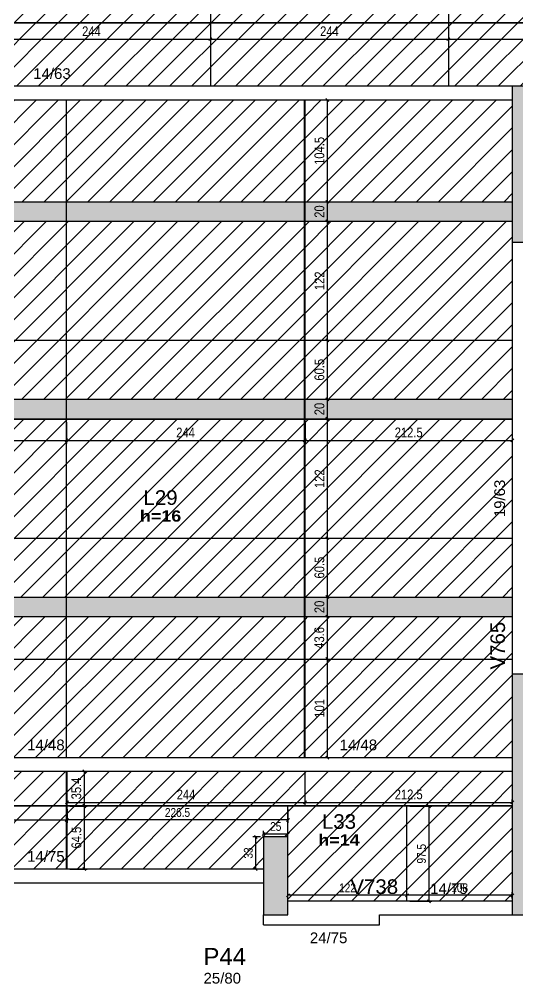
# Model space of a CAD drawing. Extents: x 4150 to 8661, y -614 to 3008.
# Drawn here: x 5710 to 6221, y 421 to 1410 of the extents above; entities that cross this region are included whole.
import ezdxf

# ---------------------------------------------------------------- set-up
doc = ezdxf.new("R2010")
doc.units = 0
doc.header["$PDMODE"] = 34
for name, color, linetype in [('COTA', 241, 'Continuous'), ('MTH-DIM-PILAR', 3, 'Continuous'), ('MTH-DIM-VIGA', 3, 'Continuous'), ('MTH-FACE-VIGA', 7, 'Continuous'), ('MTH-PILAR-SEGUE', 5, 'Continuous'), ('MTH-SOMBRA25', 253, 'Continuous'), ('MTH-TIT1-PILAR', 5, 'Continuous'), ('MTH-TIT1-VIGA', 5, 'Continuous'), ('MTH-TXT-NEGRITO', 5, 'Continuous'), ('Painéis', 200, 'Continuous')]:
    doc.layers.add(name, color=color, linetype=linetype)
doc.layers.add('Hachura', color=251, linetype='Continuous', lineweight=9)
doc.styles.add('COTA TECNICA', font='techl___.ttf', dxfattribs={"height": 10})
doc.styles.add('COTA TECNICA-50', font='techl___.ttf', dxfattribs={"height": 9})
doc.styles.add('TQS_ARIAL', font='arial.ttf')
doc.styles.add('TQS_ARIAL_BLACK', font='ariblk.ttf')
doc.dimstyles.new('COTA PAINEL-50', dxfattribs={"dimtxt": 9, "dimasz": 3, "dimexe": 3, "dimexo": 3, "dimgap": 3, "dimtad": 1, "dimdec": 1, "dimzin": 12, "dimdsep": 46, "dimtxsty": 'COTA TECNICA-50', "dimblk1": 'OBLIQUE', "dimblk2": 'OBLIQUE', "dimsah": 1, "dimcen": 0.9, "dimclrd": 4, "dimclre": 4, "dimclrt": 240, "dimadec": 1, "dimazin": 3, "dimtfac": 1, "dimtdec": 1, "dimtmove": 0, "dimatfit": 3, "dimfxl": 1, "dimtolj": 1, "dimtzin": 12, "dimarcsym": 0})
doc.dimstyles.new('PAINEL', dxfattribs={"dimtxt": 10, "dimasz": 3, "dimexe": 3, "dimexo": 3, "dimgap": 3, "dimtad": 1, "dimdec": 1, "dimzin": 12, "dimdsep": 46, "dimtxsty": 'COTA TECNICA', "dimblk1": 'OBLIQUE', "dimblk2": 'OBLIQUE', "dimsah": 1, "dimcen": 0.9, "dimclrd": 4, "dimclre": 4, "dimclrt": 240, "dimadec": 1, "dimazin": 3, "dimtfac": 1, "dimtdec": 1, "dimtmove": 0, "dimatfit": 3, "dimfxl": 1, "dimtolj": 1, "dimtzin": 12, "dimarcsym": 0})

# ---------------------------------------------------------------- blocks, each defined once
blk = doc.blocks.new('_Oblique')
at = {"color": 0, "linetype": 'ByBlock', "lineweight": -2}
blk.add_line((-0.5, -0.5), (0.5, 0.5), dxfattribs=at)
blk = doc.blocks.new('*D1606')
at = {"layer": 'COTA', "color": 4, "lineweight": -2, "transparency": 16777216}
for p, q in [((5662.07, 1401.55), (5662.07, 1386.93)), ((5662.07, 1389.93), (5906.07, 1389.93))]:
    blk.add_line(p, q, dxfattribs=at)
at = {"layer": 'Defpoints', "color": 0, "transparency": 16777216}
for p in [(5662.07, 1404.55), (5906.07, 1389.93), (5906.07, 1389.93)]:
    blk.add_point(p, dxfattribs=at)
at = {"layer": 'COTA', "color": 4, "lineweight": -2, "transparency": 16777216, "xscale": 3, "yscale": 3, "zscale": 3, "rotation": 180}
blk.add_blockref('_Oblique', (5662.07, 1389.93), dxfattribs=at)
at = {"layer": 'COTA', "color": 4, "lineweight": -2, "transparency": 16777216, "xscale": 3, "yscale": 3, "zscale": 3}
blk.add_blockref('_Oblique', (5906.07, 1389.93), dxfattribs=at)
at = {"layer": 'COTA', "color": 240, "transparency": 16777216, "insert": (5784.07, 1398.01), "char_height": 10, "attachment_point": 5, "style": 'COTA TECNICA'}
blk.add_mtext('\\A1;244', dxfattribs=at)
blk = doc.blocks.new('*D1607')
at = {"layer": 'COTA', "color": 4, "lineweight": -2, "transparency": 16777216}
blk.add_line((5906.07, 1389.93), (6150.07, 1389.93), dxfattribs=at)
at = {"layer": 'Defpoints', "color": 0, "transparency": 16777216}
for p in [(5906.07, 1389.93), (6150.07, 1389.93), (6150.07, 1389.93)]:
    blk.add_point(p, dxfattribs=at)
at = {"layer": 'COTA', "color": 4, "lineweight": -2, "transparency": 16777216, "xscale": 3, "yscale": 3, "zscale": 3, "rotation": 180}
blk.add_blockref('_Oblique', (5906.07, 1389.93), dxfattribs=at)
at = {"layer": 'COTA', "color": 4, "lineweight": -2, "transparency": 16777216, "xscale": 3, "yscale": 3, "zscale": 3}
blk.add_blockref('_Oblique', (6150.07, 1389.93), dxfattribs=at)
at = {"layer": 'COTA', "color": 240, "transparency": 16777216, "insert": (6028.07, 1398.01), "char_height": 10, "attachment_point": 5, "style": 'COTA TECNICA'}
blk.add_mtext('\\A1;244', dxfattribs=at)
blk = doc.blocks.new('*D1608')
at = {"layer": 'COTA', "color": 4, "lineweight": -2, "transparency": 16777216}
for p, q in [((6150.07, 1389.93), (6394.07, 1389.93)), ((6394.07, 1392.05), (6394.07, 1386.93))]:
    blk.add_line(p, q, dxfattribs=at)
at = {"layer": 'Defpoints', "color": 0, "transparency": 16777216}
for p in [(6394.07, 1395.05), (6150.07, 1389.93), (6394.07, 1389.93)]:
    blk.add_point(p, dxfattribs=at)
at = {"layer": 'COTA', "color": 4, "lineweight": -2, "transparency": 16777216, "xscale": 3, "yscale": 3, "zscale": 3, "rotation": 180}
blk.add_blockref('_Oblique', (6150.07, 1389.93), dxfattribs=at)
at = {"layer": 'COTA', "color": 4, "lineweight": -2, "transparency": 16777216, "xscale": 3, "yscale": 3, "zscale": 3}
blk.add_blockref('_Oblique', (6394.07, 1389.93), dxfattribs=at)
at = {"layer": 'COTA', "color": 240, "transparency": 16777216, "insert": (6272.07, 1398.01), "char_height": 10, "attachment_point": 5, "style": 'COTA TECNICA'}
blk.add_mtext('\\A1;244', dxfattribs=at)
blk = doc.blocks.new('*D1626')
at = {"layer": 'COTA', "color": 4, "lineweight": -2, "transparency": 16777216}
for p, q in [((5514.57, 997.05), (5514.57, 975.3)), ((5758.57, 997.05), (5758.57, 975.3)), ((5514.57, 978.3), (5758.57, 978.3))]:
    blk.add_line(p, q, dxfattribs=at)
at = {"layer": 'Defpoints', "color": 0, "transparency": 16777216}
for p in [(5514.57, 1000.05), (5758.57, 1000.05), (5758.57, 978.3)]:
    blk.add_point(p, dxfattribs=at)
at = {"layer": 'COTA', "color": 4, "lineweight": -2, "transparency": 16777216, "xscale": 3, "yscale": 3, "zscale": 3, "rotation": 180}
blk.add_blockref('_Oblique', (5514.57, 978.3), dxfattribs=at)
at = {"layer": 'COTA', "color": 4, "lineweight": -2, "transparency": 16777216, "xscale": 3, "yscale": 3, "zscale": 3}
blk.add_blockref('_Oblique', (5758.57, 978.3), dxfattribs=at)
at = {"layer": 'COTA', "color": 240, "transparency": 16777216, "insert": (5636.57, 986.37), "char_height": 10, "attachment_point": 5, "style": 'COTA TECNICA'}
blk.add_mtext('\\A1;244', dxfattribs=at)
blk = doc.blocks.new('*D1627')
at = {"layer": 'COTA', "color": 4, "lineweight": -2, "transparency": 16777216}
for p, q in [((5758.57, 997.05), (5758.57, 975.3)), ((6002.57, 997.05), (6002.57, 975.3)), ((5758.57, 978.3), (6002.57, 978.3))]:
    blk.add_line(p, q, dxfattribs=at)
at = {"layer": 'Defpoints', "color": 0, "transparency": 16777216}
for p in [(5758.57, 1000.05), (6002.57, 1000.05), (6002.57, 978.3)]:
    blk.add_point(p, dxfattribs=at)
at = {"layer": 'COTA', "color": 4, "lineweight": -2, "transparency": 16777216, "xscale": 3, "yscale": 3, "zscale": 3, "rotation": 180}
blk.add_blockref('_Oblique', (5758.57, 978.3), dxfattribs=at)
at = {"layer": 'COTA', "color": 4, "lineweight": -2, "transparency": 16777216, "xscale": 3, "yscale": 3, "zscale": 3}
blk.add_blockref('_Oblique', (6002.57, 978.3), dxfattribs=at)
at = {"layer": 'COTA', "color": 240, "transparency": 16777216, "insert": (5880.57, 986.37), "char_height": 10, "attachment_point": 5, "style": 'COTA TECNICA'}
blk.add_mtext('\\A1;244', dxfattribs=at)
blk = doc.blocks.new('*D1628')
at = {"layer": 'COTA', "color": 4, "lineweight": -2, "transparency": 16777216}
for p, q in [((6003.07, 997.05), (6003.07, 975.3)), ((6215.57, 997.05), (6215.57, 975.3)), ((6003.07, 978.3), (6215.57, 978.3))]:
    blk.add_line(p, q, dxfattribs=at)
at = {"layer": 'Defpoints', "color": 0, "transparency": 16777216}
for p in [(6003.07, 1000.05), (6215.57, 1000.05), (6215.57, 978.3)]:
    blk.add_point(p, dxfattribs=at)
at = {"layer": 'COTA', "color": 4, "lineweight": -2, "transparency": 16777216, "xscale": 3, "yscale": 3, "zscale": 3, "rotation": 180}
blk.add_blockref('_Oblique', (6003.07, 978.3), dxfattribs=at)
at = {"layer": 'COTA', "color": 4, "lineweight": -2, "transparency": 16777216, "xscale": 3, "yscale": 3, "zscale": 3}
blk.add_blockref('_Oblique', (6215.57, 978.3), dxfattribs=at)
at = {"layer": 'COTA', "color": 240, "transparency": 16777216, "insert": (6109.32, 986.41), "char_height": 10, "attachment_point": 5, "style": 'COTA TECNICA'}
blk.add_mtext('\\A1;212.5', dxfattribs=at)
blk = doc.blocks.new('*D1629')
at = {"layer": 'COTA', "color": 4, "lineweight": -2, "transparency": 16777216}
for p, q in [((6006.07, 753.95), (6028.96, 753.95)), ((6025.96, 652.95), (6025.96, 753.95)), ((6006.07, 652.95), (6028.96, 652.95))]:
    blk.add_line(p, q, dxfattribs=at)
at = {"layer": 'Defpoints', "color": 0, "transparency": 16777216}
for p in [(6003.07, 753.95), (6025.96, 753.95), (6003.07, 652.95)]:
    blk.add_point(p, dxfattribs=at)
at = {"layer": 'COTA', "color": 4, "lineweight": -2, "transparency": 16777216, "xscale": 3, "yscale": 3, "zscale": 3}
for p, rotation in [((6025.96, 753.95), 90), ((6025.96, 652.95), 270)]:
    blk.add_blockref('_Oblique', p, dxfattribs=dict(at, rotation=rotation))
at = {"layer": 'COTA', "color": 240, "transparency": 16777216, "insert": (6017.86, 703.45), "char_height": 10, "attachment_point": 5, "rotation": 90, "style": 'COTA TECNICA'}
blk.add_mtext('\\A1;101', dxfattribs=at)
blk = doc.blocks.new('*D1630')
at = {"layer": 'COTA', "color": 4, "lineweight": -2, "transparency": 16777216}
for p, q in [((6006.07, 797.55), (6028.96, 797.55)), ((6025.96, 753.95), (6025.96, 797.55)), ((6006.07, 753.95), (6028.96, 753.95))]:
    blk.add_line(p, q, dxfattribs=at)
at = {"layer": 'Defpoints', "color": 0, "transparency": 16777216}
for p in [(6003.07, 797.55), (6025.96, 797.55), (6003.07, 753.95)]:
    blk.add_point(p, dxfattribs=at)
at = {"layer": 'COTA', "color": 4, "lineweight": -2, "transparency": 16777216, "xscale": 3, "yscale": 3, "zscale": 3}
for p, rotation in [((6025.96, 797.55), 90), ((6025.96, 753.95), 270)]:
    blk.add_blockref('_Oblique', p, dxfattribs=dict(at, rotation=rotation))
at = {"layer": 'COTA', "color": 240, "transparency": 16777216, "insert": (6017.74, 775.75), "char_height": 10, "attachment_point": 5, "rotation": 90, "style": 'COTA TECNICA'}
blk.add_mtext('\\A1;43.6', dxfattribs=at)
blk = doc.blocks.new('*D1631')
at = {"layer": 'COTA', "color": 4, "lineweight": -2, "transparency": 16777216}
for p, q in [((6006.07, 817.55), (6028.96, 817.55)), ((6025.96, 797.55), (6025.96, 817.55)), ((6006.07, 797.55), (6028.96, 797.55))]:
    blk.add_line(p, q, dxfattribs=at)
at = {"layer": 'Defpoints', "color": 0, "transparency": 16777216}
for p in [(6003.07, 817.55), (6025.96, 817.55), (6003.07, 797.55)]:
    blk.add_point(p, dxfattribs=at)
at = {"layer": 'COTA', "color": 4, "lineweight": -2, "transparency": 16777216, "xscale": 3, "yscale": 3, "zscale": 3}
for p, rotation in [((6025.96, 817.55), 90), ((6025.96, 797.55), 270)]:
    blk.add_blockref('_Oblique', p, dxfattribs=dict(at, rotation=rotation))
at = {"layer": 'COTA', "color": 240, "transparency": 16777216, "insert": (6017.86, 807.55), "char_height": 10, "attachment_point": 5, "rotation": 90, "style": 'COTA TECNICA'}
blk.add_mtext('\\A1;20', dxfattribs=at)
blk = doc.blocks.new('*D1632')
at = {"layer": 'COTA', "color": 4, "lineweight": -2, "transparency": 16777216}
for p, q in [((6006.07, 878.05), (6028.96, 878.05)), ((6025.96, 817.55), (6025.96, 878.05)), ((6006.07, 817.55), (6028.96, 817.55))]:
    blk.add_line(p, q, dxfattribs=at)
at = {"layer": 'Defpoints', "color": 0, "transparency": 16777216}
for p in [(6003.07, 878.05), (6025.96, 878.05), (6003.07, 817.55)]:
    blk.add_point(p, dxfattribs=at)
at = {"layer": 'COTA', "color": 4, "lineweight": -2, "transparency": 16777216, "xscale": 3, "yscale": 3, "zscale": 3}
for p, rotation in [((6025.96, 878.05), 90), ((6025.96, 817.55), 270)]:
    blk.add_blockref('_Oblique', p, dxfattribs=dict(at, rotation=rotation))
at = {"layer": 'COTA', "color": 240, "transparency": 16777216, "insert": (6017.85, 847.8), "char_height": 10, "attachment_point": 5, "rotation": 90, "style": 'COTA TECNICA'}
blk.add_mtext('\\A1;60.5', dxfattribs=at)
blk = doc.blocks.new('*D1633')
at = {"layer": 'COTA', "color": 4, "lineweight": -2, "transparency": 16777216}
for p, q in [((6006.07, 1000.05), (6028.96, 1000.05)), ((6025.96, 878.05), (6025.96, 1000.05)), ((6006.07, 878.05), (6028.96, 878.05))]:
    blk.add_line(p, q, dxfattribs=at)
at = {"layer": 'Defpoints', "color": 0, "transparency": 16777216}
for p in [(6003.07, 1000.05), (6025.96, 1000.05), (6003.07, 878.05)]:
    blk.add_point(p, dxfattribs=at)
at = {"layer": 'COTA', "color": 4, "lineweight": -2, "transparency": 16777216, "xscale": 3, "yscale": 3, "zscale": 3}
for p, rotation in [((6025.96, 1000.05), 90), ((6025.96, 878.05), 270)]:
    blk.add_blockref('_Oblique', p, dxfattribs=dict(at, rotation=rotation))
at = {"layer": 'COTA', "color": 240, "transparency": 16777216, "insert": (6017.9, 939.05), "char_height": 10, "attachment_point": 5, "rotation": 90, "style": 'COTA TECNICA'}
blk.add_mtext('\\A1;122', dxfattribs=at)
blk = doc.blocks.new('*D1634')
at = {"layer": 'COTA', "color": 4, "lineweight": -2, "transparency": 16777216}
for p, q in [((6006.07, 1020.55), (6028.96, 1020.55)), ((6025.96, 1000.55), (6025.96, 1020.55)), ((6006.07, 1000.55), (6028.96, 1000.55))]:
    blk.add_line(p, q, dxfattribs=at)
at = {"layer": 'Defpoints', "color": 0, "transparency": 16777216}
for p in [(6003.07, 1020.55), (6025.96, 1020.55), (6003.07, 1000.55)]:
    blk.add_point(p, dxfattribs=at)
at = {"layer": 'COTA', "color": 4, "lineweight": -2, "transparency": 16777216, "xscale": 3, "yscale": 3, "zscale": 3}
for p, rotation in [((6025.96, 1020.55), 90), ((6025.96, 1000.55), 270)]:
    blk.add_blockref('_Oblique', p, dxfattribs=dict(at, rotation=rotation))
at = {"layer": 'COTA', "color": 240, "transparency": 16777216, "insert": (6017.86, 1010.55), "char_height": 10, "attachment_point": 5, "rotation": 90, "style": 'COTA TECNICA'}
blk.add_mtext('\\A1;20', dxfattribs=at)
blk = doc.blocks.new('*D1635')
at = {"layer": 'COTA', "color": 4, "lineweight": -2, "transparency": 16777216}
for p, q in [((6025.96, 1020.55), (6025.96, 1081.05)), ((6006.07, 1020.55), (6028.96, 1020.55))]:
    blk.add_line(p, q, dxfattribs=at)
at = {"layer": 'Defpoints', "color": 0, "transparency": 16777216}
for p in [(6025.96, 1081.05), (6025.96, 1081.05), (6003.07, 1020.55)]:
    blk.add_point(p, dxfattribs=at)
at = {"layer": 'COTA', "color": 4, "lineweight": -2, "transparency": 16777216, "xscale": 3, "yscale": 3, "zscale": 3}
for p, rotation in [((6025.96, 1081.05), 90), ((6025.96, 1020.55), 270)]:
    blk.add_blockref('_Oblique', p, dxfattribs=dict(at, rotation=rotation))
at = {"layer": 'COTA', "color": 240, "transparency": 16777216, "insert": (6017.85, 1050.8), "char_height": 10, "attachment_point": 5, "rotation": 90, "style": 'COTA TECNICA'}
blk.add_mtext('\\A1;60.5', dxfattribs=at)
blk = doc.blocks.new('*D1636')
at = {"layer": 'COTA', "color": 4, "lineweight": -2, "transparency": 16777216}
blk.add_line((6025.96, 1081.05), (6025.96, 1203.05), dxfattribs=at)
at = {"layer": 'Defpoints', "color": 0, "transparency": 16777216}
for p in [(6025.96, 1203.05), (6025.96, 1203.05), (6025.96, 1081.05)]:
    blk.add_point(p, dxfattribs=at)
at = {"layer": 'COTA', "color": 4, "lineweight": -2, "transparency": 16777216, "xscale": 3, "yscale": 3, "zscale": 3}
for p, rotation in [((6025.96, 1203.05), 90), ((6025.96, 1081.05), 270)]:
    blk.add_blockref('_Oblique', p, dxfattribs=dict(at, rotation=rotation))
at = {"layer": 'COTA', "color": 240, "transparency": 16777216, "insert": (6017.9, 1142.05), "char_height": 10, "attachment_point": 5, "rotation": 90, "style": 'COTA TECNICA'}
blk.add_mtext('\\A1;122', dxfattribs=at)
blk = doc.blocks.new('*D1637')
at = {"layer": 'COTA', "color": 4, "lineweight": -2, "transparency": 16777216}
blk.add_line((6025.96, 1203.05), (6025.96, 1223.05), dxfattribs=at)
at = {"layer": 'Defpoints', "color": 0, "transparency": 16777216}
for p in [(6025.96, 1223.05), (6025.96, 1223.05), (6025.96, 1203.05)]:
    blk.add_point(p, dxfattribs=at)
at = {"layer": 'COTA', "color": 4, "lineweight": -2, "transparency": 16777216, "xscale": 3, "yscale": 3, "zscale": 3}
for p, rotation in [((6025.96, 1223.05), 90), ((6025.96, 1203.05), 270)]:
    blk.add_blockref('_Oblique', p, dxfattribs=dict(at, rotation=rotation))
at = {"layer": 'COTA', "color": 240, "transparency": 16777216, "insert": (6017.86, 1213.05), "char_height": 10, "attachment_point": 5, "rotation": 90, "style": 'COTA TECNICA'}
blk.add_mtext('\\A1;20', dxfattribs=at)
blk = doc.blocks.new('*D1638')
at = {"layer": 'COTA', "color": 4, "lineweight": -2, "transparency": 16777216}
blk.add_line((6025.96, 1223.05), (6025.96, 1327.55), dxfattribs=at)
at = {"layer": 'Defpoints', "color": 0, "transparency": 16777216}
for p in [(6025.96, 1327.55), (6025.96, 1327.55), (6025.96, 1223.05)]:
    blk.add_point(p, dxfattribs=at)
at = {"layer": 'COTA', "color": 4, "lineweight": -2, "transparency": 16777216, "xscale": 3, "yscale": 3, "zscale": 3}
for p, rotation in [((6025.96, 1327.55), 90), ((6025.96, 1223.05), 270)]:
    blk.add_blockref('_Oblique', p, dxfattribs=dict(at, rotation=rotation))
at = {"layer": 'COTA', "color": 240, "transparency": 16777216, "insert": (6017.85, 1275.3), "char_height": 10, "attachment_point": 5, "rotation": 90, "style": 'COTA TECNICA'}
blk.add_mtext('\\A1;104.5', dxfattribs=at)
blk = doc.blocks.new('*D1639')
at = {"layer": 'COTA', "color": 4, "lineweight": -2, "transparency": 16777216}
for p, q in [((5957.57, 571.55), (5949.66, 571.55)), ((5952.66, 538.55), (5952.66, 571.55)), ((5957.57, 538.55), (5949.66, 538.55))]:
    blk.add_line(p, q, dxfattribs=at)
at = {"layer": 'Defpoints', "color": 0, "transparency": 16777216}
for p in [(5952.66, 571.55), (5960.57, 571.55), (5960.57, 538.55)]:
    blk.add_point(p, dxfattribs=at)
at = {"layer": 'COTA', "color": 4, "lineweight": -2, "transparency": 16777216, "xscale": 3, "yscale": 3, "zscale": 3}
for p, rotation in [((5952.66, 571.55), 90), ((5952.66, 538.55), 270)]:
    blk.add_blockref('_Oblique', p, dxfattribs=dict(at, rotation=rotation))
at = {"layer": 'COTA', "color": 240, "transparency": 16777216, "insert": (5944.96, 555.05), "char_height": 9, "attachment_point": 5, "rotation": 90, "style": 'COTA TECNICA-50'}
blk.add_mtext('\\A1;33', dxfattribs=at)
blk = doc.blocks.new('*D1640')
at = {"layer": 'COTA', "color": 4, "lineweight": -2, "transparency": 16777216}
for p, q in [((5960.57, 574.55), (5960.57, 577.66)), ((5960.57, 574.66), (5985.57, 574.66)), ((5985.57, 574.55), (5985.57, 577.66))]:
    blk.add_line(p, q, dxfattribs=at)
at = {"layer": 'Defpoints', "color": 0, "transparency": 16777216}
for p in [(5985.57, 574.66), (5960.57, 571.55), (5985.57, 571.55)]:
    blk.add_point(p, dxfattribs=at)
at = {"layer": 'COTA', "color": 4, "lineweight": -2, "transparency": 16777216, "xscale": 3, "yscale": 3, "zscale": 3, "rotation": 180}
blk.add_blockref('_Oblique', (5960.57, 574.66), dxfattribs=at)
at = {"layer": 'COTA', "color": 4, "lineweight": -2, "transparency": 16777216, "xscale": 3, "yscale": 3, "zscale": 3}
blk.add_blockref('_Oblique', (5985.57, 574.66), dxfattribs=at)
at = {"layer": 'COTA', "color": 240, "transparency": 16777216, "insert": (5973.07, 582.26), "char_height": 9, "attachment_point": 5, "style": 'COTA TECNICA-50'}
blk.add_mtext('\\A1;25', dxfattribs=at)
blk = doc.blocks.new('*D1641')
at = {"layer": 'COTA', "color": 4, "lineweight": -2, "transparency": 16777216}
for p, q in [((6107.57, 508.55), (6107.57, 514.75)), ((6215.57, 508.55), (6215.57, 514.75)), ((6215.57, 511.75), (6107.57, 511.75))]:
    blk.add_line(p, q, dxfattribs=at)
at = {"layer": 'Defpoints', "color": 0, "transparency": 16777216}
for p in [(6107.57, 511.75), (6107.57, 505.55), (6215.57, 505.55)]:
    blk.add_point(p, dxfattribs=at)
at = {"layer": 'COTA', "color": 4, "lineweight": -2, "transparency": 16777216, "xscale": 3, "yscale": 3, "zscale": 3, "rotation": 180}
blk.add_blockref('_Oblique', (6107.57, 511.75), dxfattribs=at)
at = {"layer": 'COTA', "color": 4, "lineweight": -2, "transparency": 16777216, "xscale": 3, "yscale": 3, "zscale": 3}
blk.add_blockref('_Oblique', (6215.57, 511.75), dxfattribs=at)
at = {"layer": 'COTA', "color": 240, "transparency": 16777216, "insert": (6161.57, 519.36), "char_height": 9, "attachment_point": 5, "style": 'COTA TECNICA-50'}
blk.add_mtext('\\A1;108', dxfattribs=at)
blk = doc.blocks.new('*D1642')
at = {"layer": 'COTA', "color": 4, "lineweight": -2, "transparency": 16777216}
for p, q in [((5985.57, 508.55), (5985.57, 514.75)), ((6107.57, 508.55), (6107.57, 514.75)), ((6107.57, 511.75), (5985.57, 511.75))]:
    blk.add_line(p, q, dxfattribs=at)
at = {"layer": 'Defpoints', "color": 0, "transparency": 16777216}
for p in [(5985.57, 511.75), (5985.57, 505.55), (6107.57, 505.55)]:
    blk.add_point(p, dxfattribs=at)
at = {"layer": 'COTA', "color": 4, "lineweight": -2, "transparency": 16777216, "xscale": 3, "yscale": 3, "zscale": 3, "rotation": 180}
blk.add_blockref('_Oblique', (5985.57, 511.75), dxfattribs=at)
at = {"layer": 'COTA', "color": 4, "lineweight": -2, "transparency": 16777216, "xscale": 3, "yscale": 3, "zscale": 3}
blk.add_blockref('_Oblique', (6107.57, 511.75), dxfattribs=at)
at = {"layer": 'COTA', "color": 240, "transparency": 16777216, "insert": (6046.57, 519.3), "char_height": 9, "attachment_point": 5, "style": 'COTA TECNICA-50'}
blk.add_mtext('\\A1;122', dxfattribs=at)
blk = doc.blocks.new('*D1643')
at = {"layer": 'COTA', "color": 4, "lineweight": -2, "transparency": 16777216}
for p, q in [((6110.57, 603.05), (6133.11, 603.05)), ((6130.11, 603.05), (6130.11, 505.55)), ((6110.57, 505.55), (6133.11, 505.55))]:
    blk.add_line(p, q, dxfattribs=at)
at = {"layer": 'Defpoints', "color": 0, "transparency": 16777216}
for p in [(6107.57, 603.05), (6107.57, 505.55), (6130.11, 505.55)]:
    blk.add_point(p, dxfattribs=at)
at = {"layer": 'COTA', "color": 4, "lineweight": -2, "transparency": 16777216, "xscale": 3, "yscale": 3, "zscale": 3}
for p, rotation in [((6130.11, 603.05), 90), ((6130.11, 505.55), 270)]:
    blk.add_blockref('_Oblique', p, dxfattribs=dict(at, rotation=rotation))
at = {"layer": 'COTA', "color": 240, "transparency": 16777216, "insert": (6122.49, 554.3), "char_height": 9, "attachment_point": 5, "rotation": 90, "style": 'COTA TECNICA-50'}
blk.add_mtext('\\A1;97.5', dxfattribs=at)
blk = doc.blocks.new('*D1644')
at = {"layer": 'COTA', "color": 4, "lineweight": -2, "transparency": 16777216}
for p, q in [((5759.07, 600.05), (5759.07, 586)), ((5985.57, 600.05), (5985.57, 586)), ((5985.57, 589), (5759.07, 589))]:
    blk.add_line(p, q, dxfattribs=at)
at = {"layer": 'Defpoints', "color": 0, "transparency": 16777216}
for p in [(5759.07, 603.05), (5985.57, 603.05), (5759.07, 589)]:
    blk.add_point(p, dxfattribs=at)
at = {"layer": 'COTA', "color": 4, "lineweight": -2, "transparency": 16777216, "xscale": 3, "yscale": 3, "zscale": 3, "rotation": 180}
blk.add_blockref('_Oblique', (5759.07, 589), dxfattribs=at)
at = {"layer": 'COTA', "color": 4, "lineweight": -2, "transparency": 16777216, "xscale": 3, "yscale": 3, "zscale": 3}
blk.add_blockref('_Oblique', (5985.57, 589), dxfattribs=at)
at = {"layer": 'COTA', "color": 240, "transparency": 16777216, "insert": (5872.32, 596.6), "char_height": 9, "attachment_point": 5, "style": 'COTA TECNICA-50'}
blk.add_mtext('\\A1;226.5', dxfattribs=at)
blk = doc.blocks.new('*D1645')
at = {"layer": 'COTA', "color": 4, "lineweight": -2, "transparency": 16777216}
for p, q in [((5514.57, 600.05), (5514.57, 586)), ((5758.57, 600.05), (5758.57, 586)), ((5514.57, 589), (5758.57, 589))]:
    blk.add_line(p, q, dxfattribs=at)
at = {"layer": 'Defpoints', "color": 0, "transparency": 16777216}
for p in [(5514.57, 603.05), (5758.57, 603.05), (5758.57, 589)]:
    blk.add_point(p, dxfattribs=at)
at = {"layer": 'COTA', "color": 4, "lineweight": -2, "transparency": 16777216, "xscale": 3, "yscale": 3, "zscale": 3, "rotation": 180}
blk.add_blockref('_Oblique', (5514.57, 589), dxfattribs=at)
at = {"layer": 'COTA', "color": 4, "lineweight": -2, "transparency": 16777216, "xscale": 3, "yscale": 3, "zscale": 3}
blk.add_blockref('_Oblique', (5758.57, 589), dxfattribs=at)
at = {"layer": 'COTA', "color": 240, "transparency": 16777216, "insert": (5636.57, 597.08), "char_height": 10, "attachment_point": 5, "style": 'COTA TECNICA'}
blk.add_mtext('\\A1;244', dxfattribs=at)
blk = doc.blocks.new('*D1646')
at = {"layer": 'COTA', "color": 4, "lineweight": -2, "transparency": 16777216}
for p, q in [((5762.07, 603.05), (5779.85, 603.05)), ((5776.85, 538.55), (5776.85, 603.05)), ((5762.07, 538.55), (5779.85, 538.55))]:
    blk.add_line(p, q, dxfattribs=at)
at = {"layer": 'Defpoints', "color": 0, "transparency": 16777216}
for p in [(5759.07, 603.05), (5776.85, 603.05), (5759.07, 538.55)]:
    blk.add_point(p, dxfattribs=at)
at = {"layer": 'COTA', "color": 4, "lineweight": -2, "transparency": 16777216, "xscale": 3, "yscale": 3, "zscale": 3}
for p, rotation in [((5776.85, 603.05), 90), ((5776.85, 538.55), 270)]:
    blk.add_blockref('_Oblique', p, dxfattribs=dict(at, rotation=rotation))
at = {"layer": 'COTA', "color": 240, "transparency": 16777216, "insert": (5768.74, 570.8), "char_height": 10, "attachment_point": 5, "rotation": 90, "style": 'COTA TECNICA'}
blk.add_mtext('\\A1;64.5', dxfattribs=at)
blk = doc.blocks.new('*D1647')
at = {"layer": 'COTA', "color": 4, "lineweight": -2, "transparency": 16777216}
for p, q in [((5762.07, 638.95), (5779.85, 638.95)), ((5776.85, 603.55), (5776.85, 638.95)), ((5762.07, 603.55), (5779.85, 603.55))]:
    blk.add_line(p, q, dxfattribs=at)
at = {"layer": 'Defpoints', "color": 0, "transparency": 16777216}
for p in [(5759.07, 638.95), (5776.85, 638.95), (5759.07, 603.55)]:
    blk.add_point(p, dxfattribs=at)
at = {"layer": 'COTA', "color": 4, "lineweight": -2, "transparency": 16777216, "xscale": 3, "yscale": 3, "zscale": 3}
for p, rotation in [((5776.85, 638.95), 90), ((5776.85, 603.55), 270)]:
    blk.add_blockref('_Oblique', p, dxfattribs=dict(at, rotation=rotation))
at = {"layer": 'COTA', "color": 240, "transparency": 16777216, "insert": (5768.63, 621.25), "char_height": 10, "attachment_point": 5, "rotation": 90, "style": 'COTA TECNICA'}
blk.add_mtext('\\A1;35.4', dxfattribs=at)
blk = doc.blocks.new('*D1648')
at = {"layer": 'COTA', "color": 4, "lineweight": -2, "transparency": 16777216}
for p, q in [((5759.07, 606.55), (5759.07, 609.94)), ((5759.07, 606.94), (6003.07, 606.94)), ((6003.07, 606.55), (6003.07, 609.94))]:
    blk.add_line(p, q, dxfattribs=at)
at = {"layer": 'Defpoints', "color": 0, "transparency": 16777216}
for p in [(5759.07, 603.55), (6003.07, 606.94), (6003.07, 603.55)]:
    blk.add_point(p, dxfattribs=at)
at = {"layer": 'COTA', "color": 4, "lineweight": -2, "transparency": 16777216, "xscale": 3, "yscale": 3, "zscale": 3, "rotation": 180}
blk.add_blockref('_Oblique', (5759.07, 606.94), dxfattribs=at)
at = {"layer": 'COTA', "color": 4, "lineweight": -2, "transparency": 16777216, "xscale": 3, "yscale": 3, "zscale": 3}
blk.add_blockref('_Oblique', (6003.07, 606.94), dxfattribs=at)
at = {"layer": 'COTA', "color": 240, "transparency": 16777216, "insert": (5881.07, 615.01), "char_height": 10, "attachment_point": 5, "style": 'COTA TECNICA'}
blk.add_mtext('\\A1;244', dxfattribs=at)
blk = doc.blocks.new('*D1649')
at = {"layer": 'COTA', "color": 4, "lineweight": -2, "transparency": 16777216}
for p, q in [((6003.07, 606.55), (6003.07, 609.94)), ((6003.07, 606.94), (6215.57, 606.94)), ((6215.57, 606.55), (6215.57, 609.94))]:
    blk.add_line(p, q, dxfattribs=at)
at = {"layer": 'Defpoints', "color": 0, "transparency": 16777216}
for p in [(6003.07, 603.55), (6215.57, 606.94), (6215.57, 603.55)]:
    blk.add_point(p, dxfattribs=at)
at = {"layer": 'COTA', "color": 4, "lineweight": -2, "transparency": 16777216, "xscale": 3, "yscale": 3, "zscale": 3, "rotation": 180}
blk.add_blockref('_Oblique', (6003.07, 606.94), dxfattribs=at)
at = {"layer": 'COTA', "color": 4, "lineweight": -2, "transparency": 16777216, "xscale": 3, "yscale": 3, "zscale": 3}
blk.add_blockref('_Oblique', (6215.57, 606.94), dxfattribs=at)
at = {"layer": 'COTA', "color": 240, "transparency": 16777216, "insert": (6109.32, 615.05), "char_height": 10, "attachment_point": 5, "style": 'COTA TECNICA'}
blk.add_mtext('\\A1;212.5', dxfattribs=at)

msp = doc.modelspace()

# ---------------------------------------------------------------- hatches: boundary and pattern name
at = {"layer": 'Hachura', "linetype": 'ByBlock'}
h = msp.add_hatch(dxfattribs=at)
h.set_pattern_fill('ANSI31', color=256, scale=5)
h.set_pattern_definition([(45, (14.677, 116.769), (-11.22532, 11.22532), [])])
h.paths.add_polyline_path([(5173.57, 1407.05), (5173.57, 1467.55), (5045.57, 1467.55), (5026.57, 1467.55), (5026.57, 1407.05)])
h.paths.add_polyline_path([(5417.57, 1407.05), (5417.57, 1467.55), (5173.57, 1467.55), (5173.57, 1407.05)])
h.paths.add_polyline_path([(5662.07, 1407.05), (5662.07, 1467.55), (5514.57, 1467.55), (5495.57, 1467.55), (5418.07, 1467.55), (5418.07, 1407.05)])
h.paths.add_polyline_path([(5418.07, 1406.55), (5418.07, 1341.55), (5495.57, 1341.55), (5514.57, 1341.55), (5662.07, 1341.55), (5662.07, 1406.55)])
h.paths.add_polyline_path([(5662.07, 1406.55), (5662.07, 1341.55), (5906.07, 1341.55), (5906.07, 1406.55)])
h.paths.add_polyline_path([(5906.07, 1407.05), (5906.07, 1467.55), (5662.07, 1467.55), (5662.07, 1407.05)])
h.paths.add_polyline_path([(5906.07, 1467.55), (5906.07, 1407.05), (6150.07, 1407.05), (6150.07, 1467.55)])
h.paths.add_polyline_path([(5906.07, 1406.55), (5906.07, 1341.55), (6150.07, 1341.55), (6150.07, 1406.55)])
h.paths.add_polyline_path([(6150.07, 1341.55), (6215.57, 1341.55), (6234.57, 1341.55), (6394.07, 1341.55), (6394.07, 1395.05), (6394.07, 1406.55), (6150.07, 1406.55)])
h.paths.add_polyline_path([(6394.07, 1407.05), (6394.07, 1414.05), (6394.07, 1467.55), (6234.57, 1467.55), (6215.57, 1467.55), (6150.07, 1467.55), (6150.07, 1407.05)])
h = msp.add_hatch(dxfattribs=at)
h.set_pattern_fill('ANSI31', color=256, scale=5)
h.paths.add_polyline_path([(5758.57, 1223.05), (5758.57, 1327.55), (5514.57, 1327.55), (5514.57, 1223.05)])
h.paths.add_polyline_path([(6002.57, 1223.05), (6002.57, 1327.55), (5758.57, 1327.55), (5758.57, 1223.05)])
h.paths.add_polyline_path([(6003.07, 1327.55), (6003.07, 1223.05), (6215.57, 1223.05), (6215.57, 1327.55)])
h.paths.add_polyline_path([(6215.57, 1081.05), (6215.57, 1181.55), (6215.57, 1203.05), (6003.07, 1203.05), (6003.07, 1081.05)])
h.paths.add_polyline_path([(5758.57, 1203.05), (5758.57, 1081.05), (6002.57, 1081.05), (6002.57, 1203.05)])
h.paths.add_polyline_path([(5514.57, 1203.05), (5514.57, 1181.55), (5514.57, 1081.05), (5758.57, 1081.05), (5758.57, 1203.05)])
h.paths.add_polyline_path([(5758.57, 1081.05), (5514.57, 1081.05), (5514.57, 1020.55), (5758.57, 1020.55)])
h.paths.add_polyline_path([(5758.57, 1081.05), (5758.57, 1020.55), (6002.57, 1020.55), (6002.57, 1081.05)])
h.paths.add_polyline_path([(6003.07, 1081.05), (6003.07, 1020.55), (6215.57, 1020.55), (6215.57, 1081.05)])
h.paths.add_polyline_path([(6215.57, 878.05), (6215.57, 1000.05), (6003.07, 1000.05), (6003.07, 878.05)])
h.paths.add_polyline_path([(5758.57, 1000.05), (5758.57, 878.05), (6002.57, 878.05), (6002.57, 1000.05)])
h.paths.add_polyline_path([(5758.57, 878.05), (5758.57, 1000.05), (5514.57, 1000.05), (5514.57, 878.05)])
h.paths.add_polyline_path([(5514.57, 878.05), (5514.57, 817.55), (5758.57, 817.55), (5758.57, 878.05)])
h.paths.add_polyline_path([(5758.57, 878.05), (5758.57, 817.55), (6002.57, 817.55), (6002.57, 878.05)])
h.paths.add_polyline_path([(6003.07, 878.05), (6003.07, 817.55), (6215.57, 817.55), (6215.57, 878.05)])
h.paths.add_polyline_path([(6003.07, 797.55), (6003.07, 753.95), (6215.57, 753.95), (6215.57, 797.55)])
h.paths.add_polyline_path([(5758.57, 797.55), (5758.57, 753.95), (6002.57, 753.95), (6002.57, 797.55)])
h.paths.add_polyline_path([(5758.57, 753.95), (5758.57, 797.55), (5514.57, 797.55), (5514.57, 753.95)])
h.paths.add_polyline_path([(5758.57, 652.95), (5758.57, 753.95), (5514.57, 753.95), (5514.57, 738.55), (5514.57, 652.95)])
h.paths.add_polyline_path([(6002.57, 652.95), (6002.57, 753.95), (5758.57, 753.95), (5758.57, 652.95)])
h.paths.add_polyline_path([(6003.07, 753.95), (6003.07, 652.95), (6215.57, 652.95), (6215.57, 738.55), (6215.57, 753.95)])
at = {"layer": 'Hachura'}
h = msp.add_hatch(color=256, dxfattribs=at)
h.dxf.hatch_style = 1
h.paths.add_polyline_path([(5758.57, 1203.05), (5758.57, 1223.05), (5514.57, 1223.05), (5514.57, 1203.05)])
h.paths.add_polyline_path([(6002.57, 1203.05), (6002.57, 1223.05), (5758.57, 1223.05), (5758.57, 1203.05)])
h.paths.add_polyline_path([(6002.57, 1223.05), (6002.57, 1203.05), (6215.57, 1203.05), (6215.57, 1223.05)])
h.paths.add_polyline_path([(6215.57, 1000.55), (6215.57, 1020.55), (6002.57, 1020.55), (6002.57, 1000.55)])
h.paths.add_polyline_path([(6002.57, 1000.55), (6002.57, 1020.55), (5758.57, 1020.55), (5758.57, 1000.55)])
h.paths.add_polyline_path([(5758.57, 1000.55), (5758.57, 1020.55), (5514.57, 1020.55), (5514.57, 1000.55)])
h.paths.add_polyline_path([(5758.57, 797.55), (5758.57, 817.55), (5514.57, 817.55), (5514.57, 797.55)])
h.paths.add_polyline_path([(5758.57, 817.55), (5758.57, 797.55), (6002.57, 797.55), (6002.57, 817.55)])
h.paths.add_polyline_path([(6215.57, 797.55), (6215.57, 817.55), (6002.57, 817.55), (6002.57, 797.55)])
at = {"layer": 'Hachura', "linetype": 'ByBlock'}
h = msp.add_hatch(dxfattribs=at)
h.set_pattern_fill('ANSI31', color=256, scale=5)
h.paths.add_polyline_path([(5758.57, 538.55), (5758.57, 603.05), (5514.57, 603.05), (5514.57, 538.55)])
h.paths.add_polyline_path([(5759.07, 603.05), (5759.07, 538.55), (5960.57, 538.55), (5960.57, 571.55), (5985.57, 571.55), (5985.57, 603.05)])
h.paths.add_polyline_path([(6003.07, 603.55), (6003.07, 638.95), (5759.07, 638.95), (5759.07, 603.55)])
h.paths.add_polyline_path([(5514.57, 638.95), (5514.57, 603.55), (5758.57, 603.55), (5758.57, 638.95)])
h.paths.add_polyline_path([(6003.07, 638.95), (6003.07, 603.55), (6215.57, 603.55), (6215.57, 638.95)])
h.paths.add_polyline_path([(6107.57, 603.05), (5985.57, 603.05), (5985.57, 571.55), (5985.57, 505.55), (6107.57, 505.55)])
h.paths.add_polyline_path([(6215.57, 603.05), (6107.57, 603.05), (6107.57, 505.55), (6215.57, 505.55)])

# ---------------------------------------------------------------- linework, layer by layer
at = {"layer": 'MTH-FACE-VIGA', "linetype": 'Continuous'}
for p, q in [((6215.57, 1341.55), (5514.57, 1341.55)), ((5514.57, 1327.55), (6215.57, 1327.55)), ((6215.57, 1181.55), (6215.57, 738.55)), ((5514.57, 652.95), (6215.57, 652.95)), ((5514.57, 638.95), (6215.57, 638.95)), ((5960.57, 538.55), (5514.57, 538.55)), ((5514.57, 524.55), (5960.57, 524.55)), ((6215.57, 505.55), (5985.57, 505.55)), ((5960.57, 481.55), (5960.57, 491.55)), ((6079.57, 491.55), (6215.57, 491.55)), ((6079.57, 481.55), (6079.57, 491.55)), ((5960.57, 481.55), (6079.57, 481.55))]:
    msp.add_line(p, q, dxfattribs=at)
at = {"layer": 'MTH-PILAR-SEGUE', "linetype": 'Continuous'}
for points in [[(6215.57, 1181.55), (6234.57, 1181.55), (6234.57, 1341.55), (6215.57, 1341.55), (6215.57, 1181.55)], [(6215.57, 491.55), (6234.57, 491.55), (6234.57, 738.55), (6215.57, 738.55), (6215.57, 491.55)], [(5960.57, 491.55), (5985.57, 491.55), (5985.57, 571.55), (5960.57, 571.55), (5960.57, 491.55)]]:
    msp.add_lwpolyline(points, dxfattribs=at)
at = {"layer": 'MTH-SOMBRA25', "linetype": 'Continuous'}
for points in [[(6215.57, 1181.55), (6234.57, 1181.55), (6234.57, 1341.55)], [(6215.57, 1181.55), (6234.57, 1341.55), (6215.57, 1341.55)], [(6215.57, 1181.55), (6215.57, 1341.55), (6215.57, 1181.55)], [(6215.57, 491.55), (6234.57, 491.55), (6234.57, 738.55)], [(6215.57, 491.55), (6234.57, 738.55), (6215.57, 738.55)], [(6215.57, 491.55), (6215.57, 738.55), (6215.57, 491.55)], [(5960.57, 491.55), (5985.57, 491.55), (5985.57, 571.55)], [(5960.57, 491.55), (5985.57, 571.55), (5960.57, 571.55)], [(5960.57, 491.55), (5960.57, 571.55), (5960.57, 491.55)]]:
    msp.add_solid(points, dxfattribs=at)
at = {"layer": 'Painéis'}
for p, q in [((5906.07, 1467.55), (5906.07, 1341.55)), ((6150.07, 1467.55), (6150.07, 1341.55)), ((5026.57, 1407.05), (6394.07, 1407.05)), ((5026.57, 1406.55), (6394.07, 1406.55)), ((5758.57, 652.95), (5758.57, 1327.55)), ((6002.57, 652.95), (6002.57, 1327.55)), ((6003.07, 652.95), (6003.07, 1327.55)), ((5514.57, 1223.05), (6215.57, 1223.05)), ((5514.57, 1203.05), (6215.57, 1203.05)), ((5514.57, 1081.05), (6215.57, 1081.05)), ((5514.57, 1020.55), (6215.57, 1020.55)), ((5514.57, 1000.55), (6215.57, 1000.55)), ((5514.57, 1000.05), (6215.57, 1000.05)), ((5514.57, 878.05), (6215.57, 878.05)), ((5514.57, 817.55), (6215.57, 817.55)), ((5514.57, 797.55), (6215.57, 797.55)), ((5514.57, 753.95), (6215.57, 753.95)), ((5758.57, 538.55), (5758.57, 638.95)), ((5759.07, 538.55), (5759.07, 638.95)), ((6003.07, 603.05), (6003.07, 638.95)), ((6215.57, 603.55), (5514.57, 603.55)), ((6215.57, 603.05), (5514.57, 603.05)), ((5985.57, 571.55), (5985.57, 603.05)), ((6107.57, 505.55), (6107.57, 603.05))]:
    msp.add_line(p, q, dxfattribs=at)

# ---------------------------------------------------------------- texts
at = {"layer": 'MTH-DIM-PILAR', "linetype": 'Continuous', "style": 'TQS_ARIAL'}
msp.add_text('25/80', height=11, dxfattribs=at).set_placement((5899.01, 421.14))
at = {"layer": 'MTH-DIM-VIGA', "linetype": 'Continuous', "style": 'TQS_ARIAL'}
for s, p in [('14/63', (5724.4, 1349.05)), ('14/48', (5718.17, 660.45)), ('14/48', (6038.53, 660.45)), ('14/75', (5718.17, 546.05)), ('14/75', (6131.35, 513.05)), ('24/75', (6008.01, 462.55))]:
    msp.add_text(s, height=11, dxfattribs=at).set_placement(p)
msp.add_text('19/63', height=11, rotation=90, dxfattribs=at).set_placement((6208.07, 899.55))
at = {"layer": 'MTH-TIT1-PILAR', "linetype": 'Continuous', "style": 'TQS_ARIAL'}
msp.add_text('P44', height=17.5, dxfattribs=at).set_placement((5899.01, 440.14))
at = {"layer": 'MTH-TIT1-VIGA', "linetype": 'Continuous', "style": 'TQS_ARIAL'}
for s, p in [('L29', (5837.45, 912.2)), ('L33', (6020.39, 579.87)), ('V738', (6049.57, 513.05))]:
    msp.add_text(s, height=15, dxfattribs=at).set_placement(p)
msp.add_text('V765', height=15, rotation=90, dxfattribs=at).set_placement((6208.07, 743.31))
at = {"layer": 'MTH-TXT-NEGRITO', "color": 3, "linetype": 'Continuous', "style": 'TQS_ARIAL_BLACK'}
for s, p in [('h=16', (5833.73, 895.02)), ('h=14', (6016.67, 562.69))]:
    msp.add_text(s, height=11.5, dxfattribs=at).set_placement(p)

# ---------------------------------------------------------------- dimensions: what is measured, and where the dimension line sits
at = {"layer": 'COTA'}
for base, p1, p2, picture, middle in [((5906.07, 1389.93), (5662.07, 1404.55), (5906.07, 1389.93), '*D1606', (5784.07, 1398.01)), ((6150.07, 1389.93), (5906.07, 1389.93), (6150.07, 1389.93), '*D1607', (6028.07, 1398.01)), ((6394.07, 1389.93), (6150.07, 1389.93), (6394.07, 1395.05), '*D1608', (6272.07, 1398.01)), ((6002.57, 978.3), (5758.57, 1000.05), (6002.57, 1000.05), '*D1627', (5880.57, 986.37)), ((6215.57, 606.94), (6003.07, 603.55), (6215.57, 603.55), '*D1649', (6109.32, 615.05))]:
    dim = msp.add_linear_dim(base=base, p1=p1, p2=p2, dimstyle='PAINEL', override={"dimtmove": 1}, dxfattribs=at)
    dim.commit()
    dim.dimension.update_dxf_attribs({"geometry": picture, "text_midpoint": middle})
for base, p1, p2, angle, dimstyle, picture, middle in [((6025.96, 1327.55), (6025.96, 1223.05), (6025.96, 1327.55), 90, 'PAINEL', '*D1638', (6017.85, 1275.3)), ((6025.96, 1203.05), (6025.96, 1081.05), (6025.96, 1203.05), 90, 'PAINEL', '*D1636', (6017.9, 1142.05)), ((6025.96, 1081.05), (6003.07, 1020.55), (6025.96, 1081.05), 90, 'PAINEL', '*D1635', (6017.85, 1050.8)), ((6025.96, 1000.05), (6003.07, 878.05), (6003.07, 1000.05), 90, 'PAINEL', '*D1633', (6017.9, 939.05)), ((6025.96, 878.05), (6003.07, 817.55), (6003.07, 878.05), 90, 'PAINEL', '*D1632', (6017.85, 847.8)), ((6025.96, 797.55), (6003.07, 753.95), (6003.07, 797.55), 90, 'PAINEL', '*D1630', (6017.74, 775.75)), ((5985.57, 511.75), (6107.57, 505.55), (5985.57, 505.55), 180, 'COTA PAINEL-50', '*D1642', (6046.57, 519.3))]:
    dim = msp.add_linear_dim(base=base, p1=p1, p2=p2, angle=angle, dimstyle=dimstyle, override={"dimtmove": 1}, dxfattribs=at)
    dim.commit()
    dim.dimension.update_dxf_attribs({"geometry": picture, "text_midpoint": middle})
for base, p1, p2, picture, middle in [((6025.96, 1223.05), (6025.96, 1203.05), (6025.96, 1223.05), '*D1637', (6025.96, 1213.05)), ((6025.96, 817.55), (6003.07, 797.55), (6003.07, 817.55), '*D1631', (6025.96, 807.55))]:
    dim = msp.add_linear_dim(base=base, p1=p1, p2=p2, angle=90, dimstyle='PAINEL', override={"dimtmove": 1}, dxfattribs=at)
    dim.commit()
    dim.dimension.update_dxf_attribs({"geometry": picture, "text_midpoint": middle, "dimtype": 160})
dim = msp.add_linear_dim(base=(6025.96, 1020.55), p1=(6003.07, 1000.55), p2=(6003.07, 1020.55), angle=90, dimstyle='PAINEL', dxfattribs=at)
dim.commit()
dim.dimension.update_dxf_attribs({"geometry": '*D1634', "text_midpoint": (6025.96, 1010.55), "dimtype": 160})
for base, p1, p2, picture, middle in [((5758.57, 978.3), (5514.57, 1000.05), (5758.57, 1000.05), '*D1626', (5636.57, 986.37)), ((6215.57, 978.3), (6003.07, 1000.05), (6215.57, 1000.05), '*D1628', (6109.32, 986.41)), ((6003.07, 606.94), (5759.07, 603.55), (6003.07, 603.55), '*D1648', (5881.07, 615.01)), ((5758.57, 589), (5514.57, 603.05), (5758.57, 603.05), '*D1645', (5636.57, 597.08))]:
    dim = msp.add_linear_dim(base=base, p1=p1, p2=p2, dimstyle='PAINEL', dxfattribs=at)
    dim.commit()
    dim.dimension.update_dxf_attribs({"geometry": picture, "text_midpoint": middle})
for base, p1, p2, angle, dimstyle, picture, middle in [((6025.96, 753.95), (6003.07, 652.95), (6003.07, 753.95), 90, 'PAINEL', '*D1629', (6017.86, 703.45)), ((5776.85, 638.95), (5759.07, 603.55), (5759.07, 638.95), 90, 'PAINEL', '*D1647', (5768.63, 621.25)), ((5776.85, 603.05), (5759.07, 538.55), (5759.07, 603.05), 90, 'PAINEL', '*D1646', (5768.74, 570.8)), ((6130.11, 505.55), (6107.57, 603.05), (6107.57, 505.55), 270, 'COTA PAINEL-50', '*D1643', (6122.49, 554.3)), ((5759.07, 589), (5985.57, 603.05), (5759.07, 603.05), 180, 'COTA PAINEL-50', '*D1644', (5872.32, 596.6)), ((5985.57, 574.66), (5960.57, 571.55), (5985.57, 571.55), 180, 'COTA PAINEL-50', '*D1640', (5973.07, 582.26)), ((5952.66, 571.55), (5960.57, 538.55), (5960.57, 571.55), 270, 'COTA PAINEL-50', '*D1639', (5944.96, 555.05)), ((6107.57, 511.75), (6215.57, 505.55), (6107.57, 505.55), 180, 'COTA PAINEL-50', '*D1641', (6161.57, 519.36))]:
    dim = msp.add_linear_dim(base=base, p1=p1, p2=p2, angle=angle, dimstyle=dimstyle, dxfattribs=at)
    dim.commit()
    dim.dimension.update_dxf_attribs({"geometry": picture, "text_midpoint": middle})

doc.saveas('drawing.dxf')
